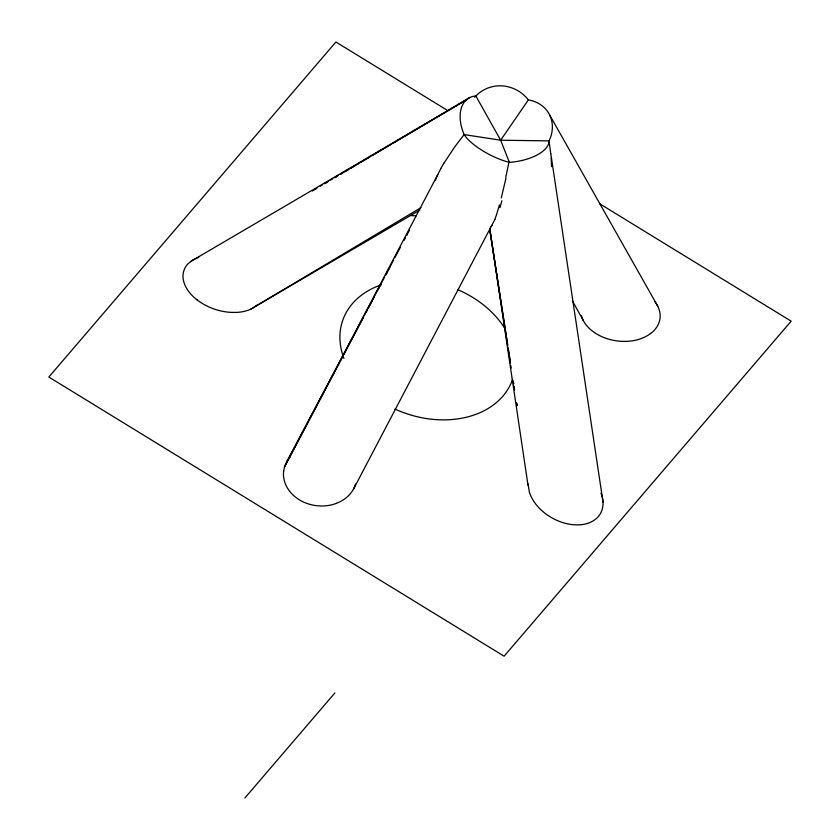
<?xml version="1.0" encoding="UTF-8"?>
<svg xmlns="http://www.w3.org/2000/svg" width="840" height="840" viewBox="0 0 840 840"><rect width="100%" height="100%" fill="white"/><g stroke="black" fill="none" stroke-linecap="round" stroke-linejoin="round"><path stroke-width="1.26" d="M283.616 471.188C282.671 479.01 285.695 486.948 290.871 492.765A31.553 23.562 19.2 0 0 309.729 504.346C318.37 506.751 327.779 506.583 336.221 503.454M506.037 177.922L501.27 197.978M499.443 204.887L496.587 214.547M494.918 219.366L353.441 489.258M440.706 168.851L437.272 175.707A92.841 48.867 -26.8 0 0 435.351 180.537M437.714 174.731L284.466 466.998L363.269 317.793M366.324 312.007L367.542 309.697M368.77 307.387L374.262 296.971M377.927 290.031L380.982 284.245M386.484 273.84L387.702 271.53M388.931 269.209L390.149 266.899M404.197 240.293L405.416 237.983M406.644 235.672L407.862 233.352M286.65 461.759L384.353 277.494M385.581 275.173L389.267 268.223M390.495 265.902L393.572 260.106M394.8 257.796L400.334 247.359M408.314 232.302L409.553 229.982M444.119 162.907L453.537 148.669A339.938 178.889 -26.8 0 1 464.173 134.6M509.366 162.33L500.661 140.217L528.36 99.886A35.962 30.566 -29.5 0 1 549.055 140.879A35.962 16.517 -8.5 0 1 509.366 162.33A35.962 11.771 27.7 0 1 464.132 134.589A35.962 22.901 59.6 0 1 475.87 96.002A35.962 34.514 56.1 0 1 528.36 99.886M492.146 225.446L490.287 227.031M244.881 798L334.919 692.905M198.807 257.208L192.938 259.896L188.191 263.603A31.553 23.562 19.2 0 0 183.278 279.699C184.863 288.036 190.628 294.924 197.179 300.006M235.641 312.469C243.327 312.175 251.339 310.191 257.25 305.014M650.622 333.575C656.439 329.322 660.597 322.35 660.146 315A31.553 23.562 19.2 0 0 655.011 301.791M250.74 309.183L420.945 207.659M314.664 189.525L316.911 188.191M320.292 186.186L322.539 184.853M324.796 183.519L328.167 181.514M330.425 180.18L332.671 178.847M334.929 177.513L338.3 175.508M340.557 174.174L355.183 165.501M357.441 164.167L370.944 156.156M373.202 154.822L470.012 97.419M312.312 191.016L315.683 189.021M324.681 183.697L326.939 182.364M334.814 177.702L337.06 176.369M340.431 174.374L342.678 173.04M344.935 171.707L348.306 169.712M350.553 168.378L358.428 163.716M360.675 162.383L369.673 157.059M371.931 155.726L391.052 144.406M393.298 143.073L466.41 99.802L190.407 261.628M256.095 305.981L419.78 210.126M464.132 134.589L500.661 140.217L549.055 140.879M447.752 110.586L335.895 42L48.846 377.044L504.105 656.198L791.154 321.163L599.875 203.868M549.528 114.744L657.699 306.086M475.87 96.002L500.661 140.217M572.428 300.888L583.159 320.281M529.452 492.618L527.982 483.745M601.598 494.729C603.971 501.554 603.624 509.691 599.109 515.582A31.553 23.562 19.2 0 1 582.561 524.538C573.279 525.798 563.798 523.667 555.419 519.677A46.641 34.829 19.2 0 1 529.536 492.618M489.678 229.509L507.759 346.059M508.158 348.653L510.374 362.901M510.773 365.484L511.171 368.078M513.188 381.024L513.587 383.618M513.986 386.211L514.595 390.096M516.6 403.043L516.999 405.636M507.707 344.988L489.762 228.627L528.014 485.226M508.106 347.571L510.3 361.798M513.293 381.192L513.692 383.775M514.091 386.358L514.49 388.952M516.684 403.169L517.083 405.752M550.82 153.72L603.025 502.131M551.198 158.067L551.513 166.666M512.568 379.428A89.912 67.127 19.2 0 1 394.947 409.048M343.917 358.418A89.912 67.127 19.2 0 1 380.982 284.928M457.979 289.758A89.912 67.127 19.2 0 1 505.071 328.776M509.093 161.469A345.135 77.49 -85.8 0 1 505.796 177.02M548.898 140.868A345.135 229.53 16.9 0 1 550.694 153.709M496.577 214.421A88.61 19.656 -85.6 0 1 494.907 219.251M501.848 200.76A197.852 45.612 -86.1 0 1 499.947 207.711M474.642 97.177A345.135 189.661 61.6 0 1 475.913 96.075M440.643 168.851A197.768 104.118 -26.8 0 1 444.056 162.907M355.551 483.998A46.641 34.829 19.2 0 1 336.179 503.391M283.7 471.209A46.641 34.829 19.2 0 1 289.957 457.055M600.978 493.269A46.641 34.829 19.2 0 1 601.514 494.739M581.427 315.788A31.553 23.562 19.2 0 0 589.344 328.482C596.2 334.929 605.147 338.814 614.334 340.494A46.641 34.829 19.2 0 0 650.559 333.522M416.272 215.754A31.553 23.562 19.2 0 1 410.603 215.471M235.62 312.396A46.641 34.829 19.2 0 1 197.232 299.964"/></g></svg>
